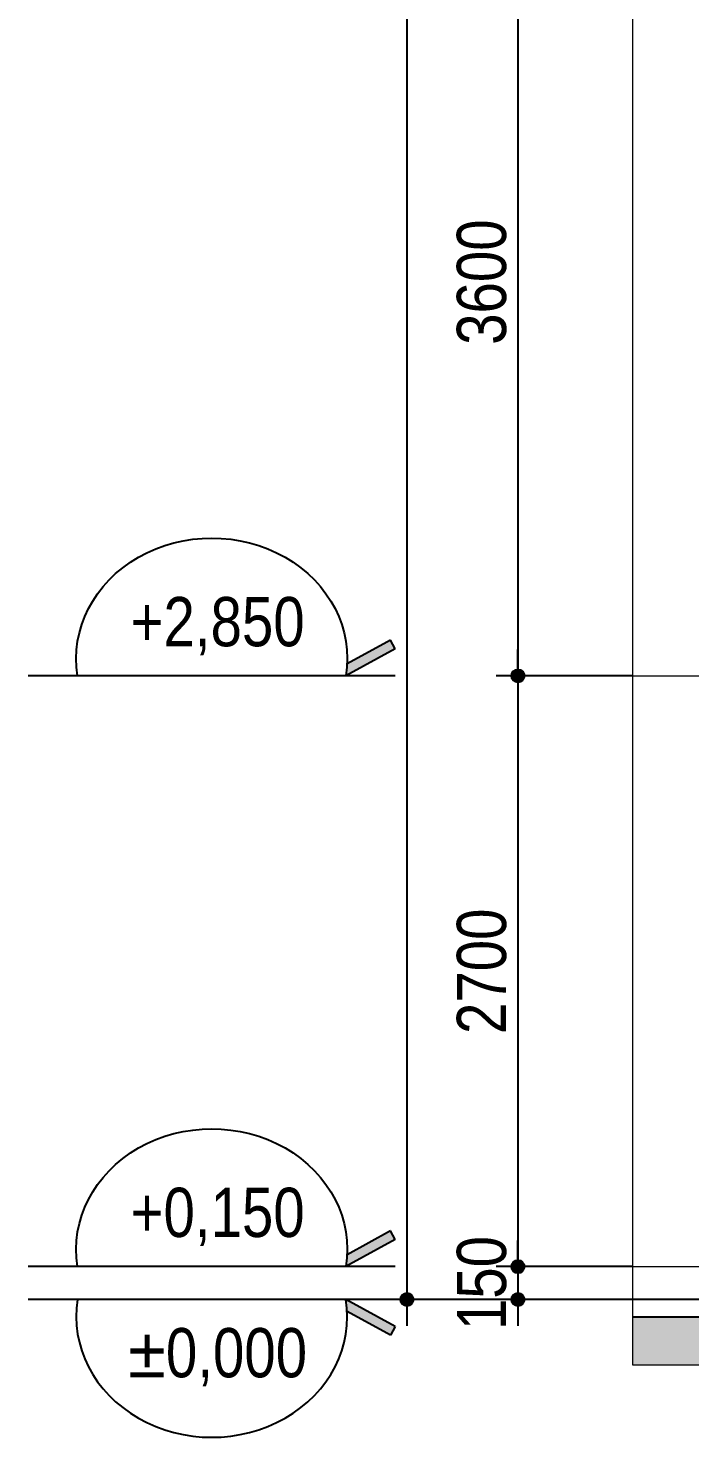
# Model space of a CAD drawing. Extents: x -79995 to 347433, y -157641 to 104789.
# Drawn here: x -18148 to -15126, y -95190 to -88721 of the extents above; entities that cross this region are included whole.
import ezdxf
from ezdxf.enums import TextEntityAlignment as Align

# ---------------------------------------------------------------- set-up
doc = ezdxf.new("R2010")
doc.units = 0
doc.linetypes.add('ACAD_ISO10W100', pattern=[18, 12, -3, 0, -3])
doc.layers.get('DEFPOINTS').update_dxf_attribs({"linetype": 'CONTINUOUS'})
for name, color, linetype in [('009', 251, 'CONTINUOUS'), ('DIM', 1, 'CONTINUOUS'), ('TAGS', 60, 'CONTINUOUS'), ('TUONG', 131, 'CONTINUOUS')]:
    doc.layers.add(name, color=color, linetype=linetype)
doc.layers.add('TRUC', color=24, linetype='CONTINUOUS', lineweight=0)
doc.styles.add('HEL-CONDENSE', font='')
doc.styles.get("Standard").update_dxf_attribs({"font": '', "height": 25})
doc.styles.add('VNI-HELVE-CONDENSEN', font='')
doc.styles.get('HEL-CONDENSE').set_extended_font_data('VNI-Helve-Condense')
doc.styles.get('Standard').set_extended_font_data('VNI-Helve-Condense')
doc.styles.get('VNI-HELVE-CONDENSEN').set_extended_font_data('VNI-Helve-Condense')
doc.dimstyles.get("Standard").update_dxf_attribs({"dimtxt": 0.18, "dimasz": 0.18, "dimexe": 0.18, "dimexo": 0.0625, "dimgap": 0.09, "dimtad": 0, "dimtih": 1, "dimtoh": 1, "dimdec": 4, "dimzin": 0, "dimdsep": 46, "dimtxsty": 'Standard', "dimcen": 0.09, "dimadec": 0, "dimazin": 0, "dimtfac": 1, "dimtdec": 4, "dimtofl": 0, "dimtmove": 0, "dimatfit": 3, "dimfxl": 1, "dimtolj": 1, "dimtzin": 0, "dimarcsym": 0})

# ---------------------------------------------------------------- blocks, each defined once
blk = doc.blocks.new('CAODO')
at = {"layer": 'TAGS', "linetype": 'Continuous'}
h = blk.add_hatch(color=256, dxfattribs=at)
edge = h.paths.add_edge_path()
edge.add_line((-906.9, 181.5), (-931, 137.7))
edge.add_line((-931, 137.7), (-681, 0))
edge.add_ellipse((0, 87.1), major_axis=(688, 0), ratio=0.890858, start_angle=182.47792, end_angle=188.16658, ccw=False)
edge.add_line((-687.4, 60.6), (-906.9, 181.5))
for p, q in [((-931, 137.7), (-906.9, 181.5)), ((-906.9, 181.5), (-687.4, 60.6)), ((-931, 137.7), (-681, 0)), ((-931, 0), (931, 0))]:
    blk.add_line(p, q, dxfattribs=at)
blk.add_ellipse((0, 87.1), major_axis=(688, 0), ratio=0.890858, start_param=-0.142534, end_param=3.284126, dxfattribs=at)
at = {"layer": 'TAGS', "linetype": 'Continuous', "style": 'VNI-HELVE-CONDENSEN'}
blk.add_attdef('0.000', text='', height=250, dxfattribs=at).set_placement((0.2, 232.3), align=Align.MIDDLE_CENTER)
blk = doc.blocks.new('D50')
at = {"layer": 'DIM'}
blk.add_hatch(color=256, dxfattribs=at).paths.add_polyline_path([(25, 0, 1), (-25, 0, 1)])
blk.add_line((25, 0), (100, 0), dxfattribs=at)
blk.add_circle((0, 0), 25, dxfattribs=at)
blk = doc.blocks.new('*D1070')
at = {"layer": 'DEFPOINTS', "color": 0, "transparency": 16777216}
for p in [(-15386.5, -88080.7), (-15911, -91680.7), (-15386.5, -91680.7)]:
    blk.add_point(p, dxfattribs=at)
at = {"layer": 'DIM', "color": 1, "lineweight": -2, "transparency": 16777216}
for p, q in [((-15386.5, -88080.7), (-16011, -88080.7)), ((-15911, -88081.9), (-15911, -91679.5)), ((-15386.5, -91680.7), (-16011, -91680.7))]:
    blk.add_line(p, q, dxfattribs=at)
at = {"layer": 'DIM', "color": 1, "lineweight": -2, "transparency": 16777216, "xscale": 1.199999999999999, "yscale": 1.199999999999999, "zscale": 1.199999999999999}
for p, rotation in [((-15911, -88080.7), 90), ((-15911, -91680.7), 270)]:
    blk.add_blockref('D50', p, dxfattribs=dict(at, rotation=rotation))
at = {"layer": 'DIM', "color": 7, "transparency": 16777216, "insert": (-16075.9, -89880.7), "char_height": 225, "attachment_point": 5, "rotation": 90, "style": 'HEL-CONDENSE'}
blk.add_mtext('\\A1;3600', dxfattribs=at)
blk = doc.blocks.new('*D1071')
at = {"layer": 'DEFPOINTS', "color": 0, "transparency": 16777216}
for p in [(-15386.5, -91680.7), (-15911, -94380.7), (-15386.5, -94380.7)]:
    blk.add_point(p, dxfattribs=at)
at = {"layer": 'DIM', "color": 1, "lineweight": -2, "transparency": 16777216}
for p, q in [((-15386.5, -91680.7), (-16011, -91680.7)), ((-15911, -91681.9), (-15911, -94379.5)), ((-15386.5, -94380.7), (-16011, -94380.7))]:
    blk.add_line(p, q, dxfattribs=at)
at = {"layer": 'DIM', "color": 1, "lineweight": -2, "transparency": 16777216, "xscale": 1.199999999999999, "yscale": 1.199999999999999, "zscale": 1.199999999999999}
for p, rotation in [((-15911, -91680.7), 90), ((-15911, -94380.7), 270)]:
    blk.add_blockref('D50', p, dxfattribs=dict(at, rotation=rotation))
at = {"layer": 'DIM', "color": 7, "transparency": 16777216, "insert": (-16075.9, -93030.7), "char_height": 225, "attachment_point": 5, "rotation": 90, "style": 'HEL-CONDENSE'}
blk.add_mtext('\\A1;2700', dxfattribs=at)
blk = doc.blocks.new('*D1072')
at = {"layer": 'DEFPOINTS', "color": 0, "transparency": 16777216}
for p in [(-15386.5, -94380.7), (-15911, -94530.7), (-15386.5, -94530.7)]:
    blk.add_point(p, dxfattribs=at)
at = {"layer": 'DIM', "color": 1, "lineweight": -2, "transparency": 16777216}
for p, q in [((-15386.5, -94380.7), (-16011, -94380.7)), ((-15911, -94381.9), (-15911, -94529.5)), ((-15386.5, -94530.7), (-16011, -94530.7))]:
    blk.add_line(p, q, dxfattribs=at)
at = {"layer": 'DIM', "color": 1, "lineweight": -2, "transparency": 16777216, "xscale": 1.199999999999999, "yscale": 1.199999999999999, "zscale": 1.199999999999999}
for p, rotation in [((-15911, -94380.7), 90), ((-15911, -94530.7), 270)]:
    blk.add_blockref('D50', p, dxfattribs=dict(at, rotation=rotation))
at = {"layer": 'DIM', "color": 7, "transparency": 16777216, "insert": (-16075.9, -94455.7), "char_height": 225, "attachment_point": 5, "rotation": 90, "style": 'HEL-CONDENSE'}
blk.add_mtext('\\A1;150', dxfattribs=at)
blk = doc.blocks.new('*D1073')
at = {"layer": 'DEFPOINTS', "color": 0, "transparency": 16777216}
for p in [(-16011, -81180.7), (-16418, -94530.7), (-16011, -94530.7)]:
    blk.add_point(p, dxfattribs=at)
at = {"layer": 'DIM', "color": 1, "lineweight": -2, "transparency": 16777216}
for p, q in [((-16011, -81180.7), (-16518, -81180.7)), ((-16418, -81181.9), (-16418, -94529.5)), ((-16011, -94530.7), (-16518, -94530.7))]:
    blk.add_line(p, q, dxfattribs=at)
at = {"layer": 'DIM', "color": 1, "lineweight": -2, "transparency": 16777216, "xscale": 1.199999999999999, "yscale": 1.199999999999999, "zscale": 1.199999999999999}
for p, rotation in [((-16418, -81180.7), 90), ((-16418, -94530.7), 270)]:
    blk.add_blockref('D50', p, dxfattribs=dict(at, rotation=rotation))
at = {"layer": 'DIM', "color": 7, "transparency": 16777216, "insert": (-16582.9, -87686.9), "char_height": 225, "attachment_point": 5, "rotation": 90, "style": 'HEL-CONDENSE'}
blk.add_mtext('\\A1;13350', dxfattribs=at)

msp = doc.modelspace()

# ---------------------------------------------------------------- hatches: boundary and pattern name
at = {"layer": '009'}
h = msp.add_hatch(dxfattribs=at)
h.set_pattern_fill('AR-HBONE', color=256, style=0)
h.set_pattern_definition([(45, (-1313457.57, -279610.98), (1e-14, 143.684098), [304.8, -101.6]), (135, (-1313385.73, -279539.13), (1e-14, 143.684098), [304.8, -101.6])])
h.paths.add_polyline_path([(-14701.548, -94830.733), (-14701.548, -94610.733), (-15386.532, -94610.733), (-15386.532, -94830.733)])
h.paths.add_polyline_path([(20998.452, -94830.733), (20998.452, -94610.733), (-14201.548, -94610.733), (-14201.548, -94830.733)])
h.paths.add_polyline_path([(21498.452, -94610.733), (21498.452, -94830.733), (21808.188, -94830.733), (21808.188, -94610.733)])

# ---------------------------------------------------------------- linework, layer by layer
msp.add_line((-13201.548, -94530.733), (-16098.86, -94530.733), dxfattribs=at)
at = {"layer": 'TRUC', "linetype": 'ACAD_ISO10W100', "ltscale": 0.2}
msp.add_lwpolyline([(-15386.532, -80769.167), (21808.188, -80769.167), (21808.188, -94830.733), (-15386.532, -94830.733)], close=True, dxfattribs=at)
for points in [[(-15386.532, -91680.733), (19998.452, -91680.733)], [(-15386.532, -91680.733), (21808.188, -91680.733)], [(-15386.532, -94380.733), (21808.188, -94380.733)]]:
    msp.add_lwpolyline(points, dxfattribs=at)
at = {"layer": 'TUONG', "color": 4}
msp.add_lwpolyline([(-15386.532, -94610.733), (-14701.548, -94610.733)], dxfattribs=at)

# ---------------------------------------------------------------- block references
at = {"layer": 'TAGS', "linetype": 'Continuous'}
ref = msp.add_blockref('CAODO', (-17309.699, -91680.733), dxfattribs=dict(at, xscale=-0.9000000001396984, yscale=0.9000000001396984, zscale=0.9))
ref.add_attrib('0.000', '+2,850', dxfattribs={"color": 7, "linetype": 'Continuous', "height": 225, "style": 'VNI-HELVE-CONDENSEN'}).set_placement((-17282.866, -91432.635), align=Align.MIDDLE_CENTER)
ref = msp.add_blockref('CAODO', (-17309.699, -94380.733), dxfattribs=dict(at, xscale=-0.9000000001396984, yscale=0.9000000001396984, zscale=0.9))
ref.add_attrib('0.000', '+0,150', dxfattribs={"color": 7, "linetype": 'Continuous', "height": 225, "style": 'VNI-HELVE-CONDENSEN'}).set_placement((-17282.866, -94132.635), align=Align.MIDDLE_CENTER)
ref = msp.add_blockref('CAODO', (-17309.699, -94530.733), dxfattribs=dict(at, xscale=0.9000000001396984, yscale=0.9000000001396984, zscale=0.9, rotation=180))
ref.add_attrib('0.000', '±0,000', dxfattribs={"color": 7, "linetype": 'Continuous', "height": 225, "style": 'VNI-HELVE-CONDENSEN'}).set_placement((-17282.866, -94774.031), align=Align.MIDDLE_CENTER)

# ---------------------------------------------------------------- dimensions: what is measured, and where the dimension line sits
at = {"layer": 'DIM'}
for base, p1, p2, override, picture, middle in [((-16417.975, -94530.733), (-16011.009, -81180.733), (-16011.009, -94530.733), {"dimtxt": 225, "dimasz": 1.2, "dimexe": 100, "dimexo": 0, "dimgap": 50, "dimtad": 1, "dimtih": 0, "dimtoh": 0, "dimdec": 2, "dimzin": 13, "dimtxsty": 'HEL-CONDENSE', "dimblk": 'D50', "dimcen": 0, "dimclrd": 1, "dimclre": 1, "dimclrt": 7, "dimtdec": 2, "dimtofl": 1, "dimldrblk": 'D50', "dimtzin": 13}, '*D1073', (-16417.975, -87686.881)), ((-15911.009, -94530.733), (-15386.532, -94380.733), (-15386.532, -94530.733), {"dimtxt": 225, "dimasz": 1.2, "dimexe": 100, "dimexo": 0, "dimgap": 50, "dimtad": 1, "dimtih": 0, "dimtoh": 0, "dimdec": 2, "dimzin": 13, "dimtxsty": 'HEL-CONDENSE', "dimblk": 'D50', "dimcen": 0, "dimclrd": 1, "dimclre": 1, "dimclrt": 7, "dimtdec": 2, "dimtofl": 1, "dimtmove": 1, "dimldrblk": 'D50', "dimtzin": 13}, '*D1072', (-15911.009, -94455.733))]:
    dim = msp.add_linear_dim(base=base, p1=p1, p2=p2, angle=90, dimstyle='Standard', override=override, dxfattribs=at)
    dim.commit()
    dim.dimension.update_dxf_attribs({"geometry": picture, "text_midpoint": middle, "dimtype": 160})
for base, p1, p2, picture, middle in [((-15911.009, -91680.733), (-15386.532, -88080.733), (-15386.532, -91680.733), '*D1070', (-16075.909, -89880.733)), ((-15911.009, -94380.733), (-15386.532, -91680.733), (-15386.532, -94380.733), '*D1071', (-16075.909, -93030.733))]:
    dim = msp.add_linear_dim(base=base, p1=p1, p2=p2, angle=90, dimstyle='Standard', override={"dimtxt": 225, "dimasz": 1.2, "dimexe": 100, "dimexo": 0, "dimgap": 50, "dimtad": 1, "dimtih": 0, "dimtoh": 0, "dimdec": 2, "dimzin": 13, "dimtxsty": 'HEL-CONDENSE', "dimblk": 'D50', "dimcen": 0, "dimclrd": 1, "dimclre": 1, "dimclrt": 7, "dimtdec": 2, "dimtofl": 1, "dimtmove": 1, "dimldrblk": 'D50', "dimtzin": 13}, dxfattribs=at)
    dim.commit()
    dim.dimension.update_dxf_attribs({"geometry": picture, "text_midpoint": middle})

doc.saveas('drawing.dxf')
